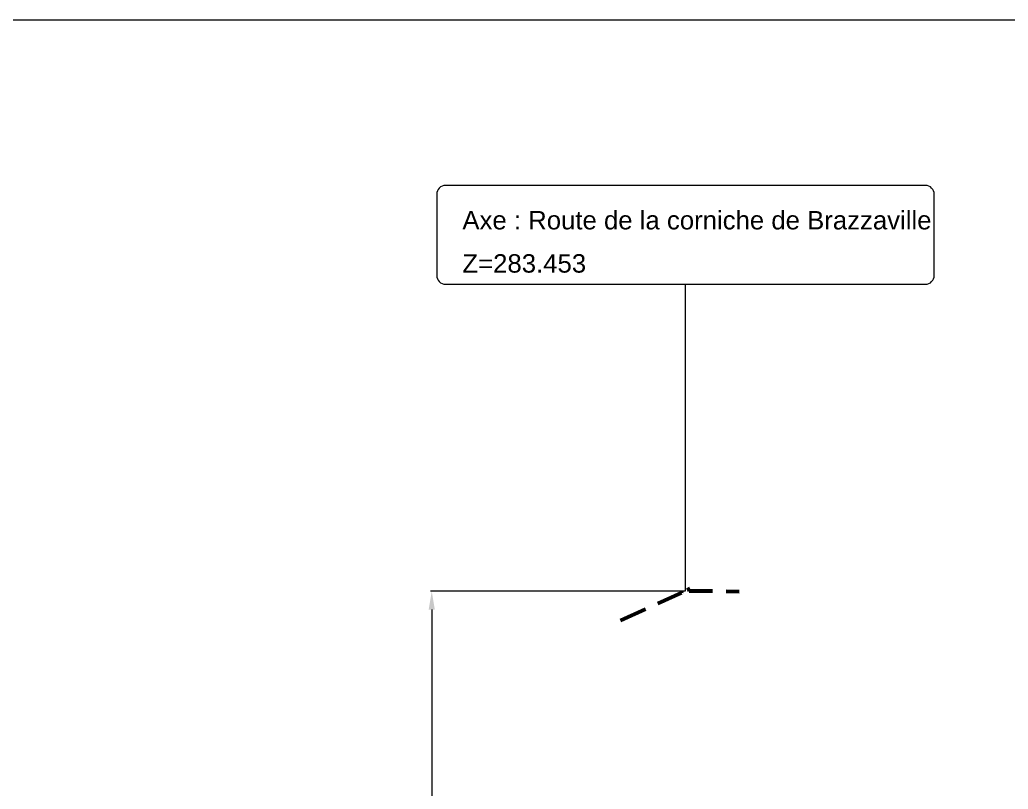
# Model space of a CAD drawing. Extents: x -67 to 3544, y -51 to 656.
# Drawn here: x 1801.3 to 1962.3, y 239.5 to 364.8 of the extents above; entities that cross this region are included whole.
import ezdxf
from ezdxf.enums import TextEntityAlignment as Align

# ---------------------------------------------------------------- set-up
doc = ezdxf.new("R2010")
doc.units = 0
doc.header["$PDSIZE"] = -0.00032
doc.linetypes.add('CACHE', pattern=[9.525, 6.35, -3.175])
doc.layers.get('0').update_dxf_attribs({"lineweight": 0})
for name, color, linetype, lineweight in [("Route - Bretelle d'entrée - PL - A14_Bretelle de sortie", 5, 'Continuous', 0), ("Route - Bretelle d'entrée - PL - Habillage - Intersection d’axes", 7, 'Continuous', 0), ('Route - Bretelle de sortie - PL - Habillage - Intersection d’axes', 7, 'Continuous', 0)]:
    doc.layers.add(name, color=color, linetype=linetype, lineweight=lineweight)
doc.styles.add('Etiquette', font='arial.ttf', dxfattribs={"height": 0.5})
doc.styles.get("Standard").update_dxf_attribs({"font": 'arial.ttf'})
doc.dimstyles.get("Standard").update_dxf_attribs({"dimtxt": 0.18, "dimasz": 0.18, "dimexe": 0.18, "dimexo": 0.0625, "dimgap": 0.09, "dimtad": 0, "dimtih": 1, "dimtoh": 1, "dimdec": 4, "dimzin": 0, "dimdsep": 46, "dimtxsty": 'Standard', "dimcen": 0.09, "dimadec": 0, "dimazin": 0, "dimtfac": 1, "dimtdec": 4, "dimtofl": 0, "dimtmove": 0, "dimatfit": 3, "dimfxl": 1, "dimtolj": 1, "dimtzin": 0, "dimarcsym": 0})

# ---------------------------------------------------------------- blocks, each defined once
blk = doc.blocks.new('*D23')
at = {"transparency": 16777216}
for p, q in [((1909.69, 271.74), (1868.25, 271.74)), ((1868.43, 268.74), (1868.43, 234.55)), ((1868.43, 170.63), (1868.43, 204.82)), ((1909.69, 167.63), (1868.25, 167.63))]:
    blk.add_line(p, q, dxfattribs=at)
for points in [[(1867.93, 268.74), (1868.93, 268.74), (1868.43, 271.74)], [(1867.93, 170.63), (1868.93, 170.63), (1868.43, 167.63)]]:
    blk.add_solid(points, dxfattribs=at)
at = {"layer": 'Defpoints', "color": 0, "transparency": 16777216}
for p in [(1909.75, 271.74), (1868.43, 167.63), (1909.75, 167.63)]:
    blk.add_point(p, dxfattribs=at)
at = {"transparency": 16777216, "insert": (1868.43, 219.68), "char_height": 3, "attachment_point": 5, "rotation": 90}
blk.add_mtext('\\A1;Gabarit 10.41 m', dxfattribs=at)

msp = doc.modelspace()

# ---------------------------------------------------------------- linework, layer by layer
msp.add_lwpolyline([(1528.63489, 364.80074), (2128.64089, 364.80074), (2128.64089, -50.70342), (1528.63489, -50.70342)], close=True)
at = {"flags": 128}
msp.add_lwpolyline([(1869.23448, 336.37599), (1869.23448, 323.1755)], dxfattribs=at)
at = {"layer": "Route - Bretelle d'entrée - PL - A14_Bretelle de sortie", "color": 5, "linetype": 'CACHE', "lineweight": 53, "ltscale": 0.7, "flags": 128}
msp.add_lwpolyline([(1899.19504, 266.94943), (1904.44721, 269.38833), (1909.10423, 271.49016), (1909.73629, 273.04481), (1910.35487, 271.79047), (1914.52523, 271.82037), (1918.47175, 271.67262)], dxfattribs=at)
at = {"layer": "Route - Bretelle d'entrée - PL - Habillage - Intersection d’axes"}
for p, q in [((1948.82294, 337.81605), (1870.67454, 337.81605)), ((1950.263, 323.1755), (1950.263, 336.37599))]:
    msp.add_line(p, q, dxfattribs=at)
at = {"layer": "Route - Bretelle d'entrée - PL - Habillage - Intersection d’axes", "flags": 128}
msp.add_lwpolyline([(1870.67454, 321.73544), (1948.82294, 321.73544)], dxfattribs=at)
at = {"layer": "Route - Bretelle d'entrée - PL - Habillage - Intersection d’axes"}
for centre, start, end in [((1870.67454, 336.37599), 90, 180), ((1948.82294, 336.37599), 0, 90), ((1870.67454, 323.1755), 180, 270), ((1948.82294, 323.1755), 270, 0)]:
    msp.add_arc(centre, 1.44006, start, end, dxfattribs=at)
at = {"layer": 'Route - Bretelle de sortie - PL - Habillage - Intersection d’axes', "linetype": 'Continuous', "lineweight": 0}
msp.add_line((1909.74874, 271.73544), (1909.74874, 321.73544), dxfattribs=at)

# ---------------------------------------------------------------- texts
at = {"layer": "Route - Bretelle d'entrée - PL - Habillage - Intersection d’axes", "style": 'Etiquette'}
for s, p in [('Axe : Route de la corniche de Brazzaville', (1873.42011, 333.65918)), ('Z=283.453', (1873.42011, 326.61996))]:
    msp.add_text(s, height=3, dxfattribs=at).set_placement(p, align=Align.TOP_LEFT)

# ---------------------------------------------------------------- dimensions: what is measured, and where the dimension line sits
dim = msp.add_linear_dim(base=(1868.42961, 167.63299), p1=(1909.74874, 271.73544), p2=(1909.74874, 167.63299), angle=90, text='Gabarit 10.41 m', dimstyle='Standard', override={"dimtxt": 3, "dimasz": 3, "dimclrd": 256, "dimclre": 256, "dimclrt": 256, "dimtmove": 2, "dimlwd": 65535, "dimlwe": 65535})
dim.commit()
dim.dimension.update_dxf_attribs({"geometry": '*D23', "text_midpoint": (1868.42961, 219.68421), "text_rotation": 90})

doc.saveas('drawing.dxf')
